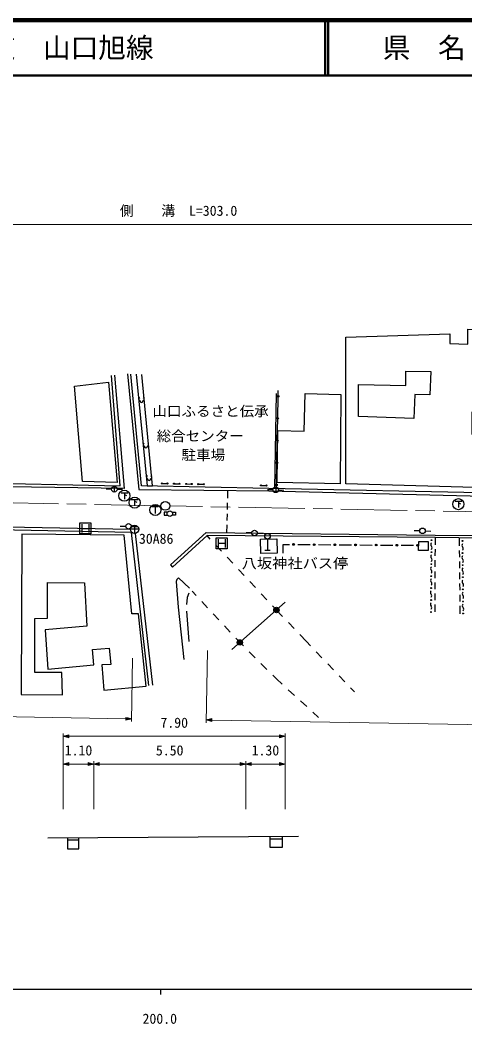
# Model space of a CAD drawing. Units: millimetres, scale not verified. Extents: x 40000 to 680000, y 20000 to 380000.
# Drawn here: x 242596 to 322990, y 198715 to 380000 of the extents above; entities that cross this region are included whole.
import ezdxf
from ezdxf.enums import TextEntityAlignment as Align

# ---------------------------------------------------------------- set-up
doc = ezdxf.new("R2010")
doc.units = ezdxf.units.MM
doc.header["$LTSCALE"] = 1000
doc.linetypes.add('CHAIN', pattern=[18.5, 12, -1.5, 3.5, -1.5])
for name, color, linetype, lineweight in [('M-BGD', 7, 'Continuous', 25), ('M-BGD-EXST', 7, 'Continuous', 25), ('M-BMK', 2, 'CHAIN', 13), ('M-BMK-SRVR', 3, 'Continuous', 25), ('M-STR-HTXT', 7, 'Continuous', 13), ('M-STR-STRC', 7, 'Continuous', 25), ('M-TTL', 2, 'Continuous', 140), ('M-TTL-BAND', 7, 'Continuous', 25), ('M-TTL-LINE', 7, 'Continuous', 50)]:
    doc.layers.add(name, color=color, linetype=linetype, lineweight=lineweight)
doc.layers.add('M-TTL-TXT', color=7, linetype='Continuous')
doc.styles.add('ＭＳ ゴシック', font='')
doc.styles.get('ＭＳ ゴシック').set_extended_font_data('MS Gothic')

msp = doc.modelspace()

# ---------------------------------------------------------------- linework, layer by layer
at = {"layer": 'M-BGD'}
for p, q in [((263591, 316030), (265553, 295879)), ((266559, 295859), (264597, 316010)), ((288627, 295411), (288935, 312539)), ((289157, 308202), (289224, 311902)), ((289229, 312202), (289245, 313099)), ((289085, 304203), (289152, 307902)), ((289013, 300204), (289080, 303903)), ((288941, 296204), (289008, 299904)), ((259632, 295770), (259632, 294770)), ((265553, 295879), (266559, 295859)), ((268310, 296323), (269110, 296307)), ((270510, 296279), (271310, 296262)), ((272709, 296234), (273509, 296218)), ((274909, 296190), (275709, 296173)), ((286236, 295960), (287036, 295944)), ((288790, 295672), (288790, 294672)), ((288927, 295404), (288936, 295904)), ((259132, 295272), (258132, 295276)), ((260132, 295270), (261132, 295270)), ((280101, 295051), (280069, 293639)), ((288290, 295166), (287290, 295154)), ((289289, 295158), (290289, 295131)), ((280051, 292840), (280024, 291640)), ((280006, 290840), (279979, 289640)), ((261703, 288563), (260704, 288542)), ((262703, 288567), (263703, 288553)), ((279961, 288841), (279930, 287429)), ((263368, 287299), (266507, 259896)), ((276976, 286286), (276387, 286917)), ((284456, 287373), (283456, 287385)), ((285456, 287361), (286455, 287349)), ((314827, 287768), (313827, 287768)), ((315826, 287752), (316826, 287720)), ((317593, 286533), (317587, 285239)), ((321955, 286477), (321970, 285028)), ((279021, 284091), (277999, 285188)), ((286070, 286283), (289026, 286313)), ((286096, 283681), (286070, 286283)), ((287304, 286287), (287304, 284287)), ((289026, 286313), (289052, 283711)), ((290154, 283750), (290154, 285313)), ((290154, 285313), (291272, 285306)), ((292772, 285295), (295007, 285280)), ((296507, 285270), (298741, 285255)), ((300241, 285244), (302476, 285229)), ((303976, 285219), (306211, 285203)), ((307711, 285193), (309945, 285178)), ((311445, 285168), (313680, 285152)), ((281067, 281897), (280044, 282994)), ((289052, 283711), (286096, 283681)), ((286804, 284287), (287804, 284287)), ((317584, 284439), (317578, 283239)), ((321977, 284228), (321989, 283028)), ((269756, 281618), (270137, 281224)), ((317575, 282439), (317570, 281239)), ((321997, 282228), (322009, 281028)), ((283113, 279702), (282090, 280800)), ((317566, 280439), (317561, 279239)), ((322017, 280229), (322028, 279029)), ((285158, 277508), (284136, 278605)), ((317557, 278439), (317552, 277239)), ((322036, 278229), (322048, 277029)), ((273691, 276849), (274413, 276073)), ((287204, 275314), (286181, 276411)), ((317548, 276439), (317543, 275240)), ((322056, 276229), (322068, 275029)), ((275436, 274976), (276459, 273879)), ((290517, 274869), (280873, 266330)), ((288816, 273585), (288227, 274216)), ((317540, 274440), (317534, 273146)), ((322076, 274229), (322090, 272780)), ((272695, 273276), (273119, 267773)), ((277481, 272781), (278504, 271684)), ((290045, 272294), (288816, 273585)), ((279526, 270586), (280549, 269489)), ((292115, 270123), (291080, 271209)), ((281572, 268391), (282294, 267616)), ((294380, 267747), (293150, 269037)), ((282294, 267616), (282948, 266965)), ((295084, 267009), (294380, 267747)), ((284011, 265906), (285073, 264848)), ((297155, 264839), (296120, 265924)), ((286136, 263789), (287199, 262731)), ((299227, 262669), (298191, 263754)), ((288262, 261672), (288915, 261021)), ((301298, 260498), (300262, 261584)), ((288915, 261021), (289962, 260065)), ((303037, 258676), (302333, 259413)), ((291070, 259054), (292178, 258043)), ((293286, 257032), (294394, 256021)), ((295502, 255009), (296549, 254054)), ((247633, 232335), (292914, 232646)), ((290018, 232055), (287742, 232055)), ((253230, 231890), (251141, 231890))]:
    msp.add_line(p, q, dxfattribs=at)
for points in [[(329927, 321295), (329507, 309005), (324257, 309175), (324257, 305195), (329168, 305026), (328914, 295459), (301482, 296221), (301482, 322721), (320278, 323314), (320278, 321621), (323495, 321451), (323495, 324161), (326205, 324076), (326202, 321311)], [(303768, 308413), (303768, 314170), (312319, 314001), (312319, 316625), (316807, 316541), (316637, 312307), (313928, 312392), (313759, 308074)], [(252460, 313916), (258556, 314593), (260165, 296475), (253899, 296644)], [(294116, 312561), (300551, 312392), (300466, 296221), (289036, 296475), (289205, 305873), (293947, 305788)], [(245263, 271921), (247549, 272006), (247549, 278441), (254238, 278356), (254661, 270567), (247126, 269889), (247634, 262777), (255931, 263539), (255677, 266333), (258725, 266587), (258979, 263624), (257371, 263539), (257709, 258967), (265414, 259729), (263975, 272768), (262789, 272768), (261435, 286992), (242893, 287161), (242808, 258205), (250259, 258121), (250174, 262185), (245263, 262185)], [(314630, 285838), (316374, 285809), (316346, 284197), (314602, 284227)]]:
    msp.add_lwpolyline(points, close=True, dxfattribs=at)
for points in [[(259657, 315863), (261399, 295414), (232061, 295850), (184640, 296981), (152982, 297690), (153026, 298355)], [(153026, 298355), (184678, 297732), (232132, 296502), (260673, 295882), (259139, 315841)], [(262041, 316122), (264085, 295216), (287536, 294974), (328727, 293940), (354591, 293423), (422430, 292107), (428372, 298758), (428460, 317055)], [(427945, 317093), (427742, 298836), (422220, 292719), (354599, 293971), (328694, 294569), (287525, 295434), (264546, 295899), (262584, 316052)], [(150628, 290342), (167158, 290047), (211364, 289005), (262532, 288058)], [(265871, 259837), (262738, 287490), (211334, 288495), (167099, 289603), (150623, 289905)], [(269756, 281618), (276224, 287474), (317601, 286965), (347394, 286799), (348931, 288262), (384276, 287516), (399721, 287247), (401229, 285848), (423105, 285580)], [(422683, 285032), (400881, 285341), (399275, 286848), (384264, 287050), (349340, 287730), (347537, 286149), (317593, 286533), (276387, 286917), (270137, 281224)], [(273208, 277436), (271256, 279287), (270917, 278949), (270833, 278610), (271171, 273953), (272187, 264555)], [(273119, 276493), (272780, 275731), (272695, 274461)], [(251141, 232359), (251141, 230353), (253230, 230353), (253230, 232374)], [(287742, 232610), (287742, 230650), (290018, 230650), (290018, 232626)]]:
    msp.add_lwpolyline(points, dxfattribs=at)
for centre, radius in [((289227, 312052), 150), ((289155, 308052), 150), ((289082, 304053), 150), ((289010, 300054), 150), ((259632, 295270), 500), ((268210, 296325), 100), ((269210, 296305), 100), ((270410, 296281), 100), ((271410, 296260), 100), ((272609, 296236), 100), ((273609, 296216), 100), ((274809, 296192), 100), ((275809, 296171), 100), ((286136, 295962), 100), ((287136, 295942), 100), ((288790, 295172), 500), ((288938, 296054), 150), ((262203, 288574), 500), ((315327, 287768), 500), ((284956, 287367), 500), ((287304, 286787), 500), ((292022, 285301), 150), ((292022, 285301), 120), ((292022, 285301), 100), ((292022, 285301), 100), ((292022, 285301), 100), ((292022, 285301), 100), ((295757, 285275), 150), ((295757, 285275), 120), ((295757, 285275), 100), ((295757, 285275), 100), ((295757, 285275), 100), ((295757, 285275), 100), ((299491, 285249), 150), ((299491, 285249), 120), ((299491, 285249), 100), ((299491, 285249), 100), ((299491, 285249), 100), ((299491, 285249), 100), ((303226, 285224), 150), ((303226, 285224), 120), ((303226, 285224), 100), ((303226, 285224), 100), ((303226, 285224), 100), ((303226, 285224), 100), ((306961, 285198), 150), ((306961, 285198), 120), ((306961, 285198), 100), ((306961, 285198), 100), ((306961, 285198), 100), ((306961, 285198), 100), ((310695, 285173), 150), ((310695, 285173), 120), ((310695, 285173), 100), ((310695, 285173), 100), ((310695, 285173), 100), ((310695, 285173), 100), ((314430, 285147), 150), ((314430, 285147), 120), ((314430, 285147), 100), ((314430, 285147), 100), ((314430, 285147), 100), ((314430, 285147), 100), ((316954, 286082), 75), ((322552, 285934), 75), ((316938, 283917), 75), ((322568, 283750), 75), ((316922, 281753), 75), ((322585, 281566), 75), ((316906, 279588), 75), ((322602, 279381), 75), ((316890, 277424), 75), ((322618, 277197), 75), ((288930, 273464), 486), ((288930, 273464), 378), ((288930, 273464), 298), ((316874, 275259), 75), ((322635, 275013), 75), ((288930, 273464), 205), ((288930, 273464), 87.8), ((316858, 273094), 75), ((322651, 272828), 75), ((282309, 267601), 486), ((282309, 267601), 378), ((282309, 267601), 298), ((282309, 267601), 205), ((282309, 267601), 87.8)]:
    msp.add_circle(centre, radius, dxfattribs=at)
for centre, radius, start, end in [((264337, 311513), 299, 113.44836, 257.2818), ((264538, 311205), 267, 176.52859, 3.47141), ((264739, 311513), 299, 282.7182, 66.55164), ((265137, 303334), 299, 113.44836, 257.2818), ((265337, 303025), 267, 176.52859, 3.47141), ((265538, 303334), 299, 282.7182, 66.55164), ((265721, 297420), 299, 113.44836, 257.2818), ((266123, 297420), 299, 282.7182, 66.55164), ((265922, 297111), 267, 176.52859, 3.47141), ((317225, 285289), 402, 133.10796, 226.04444), ((316667, 284711), 402, 313.10796, 46.04444), ((322846, 285140), 413, 134.66096, 226.2113), ((322274, 284544), 413, 314.66096, 46.2113), ((317209, 283124), 402, 133.10796, 226.04444), ((316651, 282546), 402, 313.10796, 46.04444), ((322862, 282956), 413, 134.66096, 226.2113), ((317193, 280960), 402, 133.10796, 226.04444), ((322879, 280772), 413, 134.66096, 226.2113), ((322291, 282359), 413, 314.66096, 46.2113), ((316635, 280381), 402, 313.10796, 46.04444), ((322307, 280175), 413, 314.66096, 46.2113), ((317177, 278795), 402, 133.10796, 226.04444), ((316619, 278217), 402, 313.10796, 46.04444), ((322896, 278587), 413, 134.66096, 226.2113), ((322324, 277991), 413, 314.66096, 46.2113), ((317161, 276630), 402, 133.10796, 226.04444), ((316603, 276052), 402, 313.10796, 46.04444), ((322912, 276403), 413, 134.66096, 226.2113), ((322341, 275806), 413, 314.66096, 46.2113), ((317145, 274466), 402, 133.10796, 226.04444), ((316587, 273887), 402, 313.10796, 46.04444), ((322929, 274219), 413, 134.66096, 226.2113), ((322357, 273622), 413, 314.66096, 46.2113)]:
    msp.add_arc(centre, radius, start, end, dxfattribs=at)
at = {"layer": 'M-BGD-EXST'}
for p, q in [((260842, 294645), (262042, 294645)), ((261442, 294645), (261442, 293495)), ((261442, 294345), (261842, 294145)), ((262704, 293414), (263904, 293414)), ((263304, 293414), (263304, 292264)), ((263304, 293114), (263704, 292914)), ((266479, 292134), (267579, 292134)), ((267029, 292134), (267029, 290884)), ((321200, 293128), (322400, 293128)), ((321800, 293128), (321800, 291978)), ((321800, 292828), (322200, 292628)), ((269223, 291119), (268656, 291119)), ((268656, 291119), (268656, 290619)), ((268656, 290619), (269223, 290619)), ((270089, 291119), (270656, 291119)), ((270656, 290619), (270089, 290619)), ((270656, 291119), (270656, 290619))]:
    msp.add_line(p, q, dxfattribs=at)
for centre, radius in [((261442, 294095), 1000), ((263304, 292864), 1000), ((267029, 291534), 1000), ((321800, 292578), 1000), ((269656, 290869), 500)]:
    msp.add_circle(centre, radius, dxfattribs=at)
at = {"layer": 'M-BMK'}
for p, q in [((268037, 292285), (169827, 294281)), ((368057, 290424), (269636, 292253))]:
    msp.add_line(p, q, dxfattribs=at)
at = {"layer": 'M-BMK-SRVR'}
for p, q in [((263282, 288794), (263282, 287294)), ((264032, 288044), (262532, 288044))]:
    msp.add_line(p, q, dxfattribs=at)
for centre, radius in [((268836, 292268), 800), ((263282, 288044), 750)]:
    msp.add_circle(centre, radius, dxfattribs=at)
at = {"layer": 'M-STR-HTXT'}
for p, q in [((121231, 343107), (421251, 343107)), ((262924, 264782), (262721, 253305)), ((276466, 266147), (276232, 253118)), ((69403, 257221), (261730, 253823)), ((261735, 254073), (261726, 253573)), ((262730, 253805), (261726, 253573)), ((262730, 253805), (261730, 253823)), ((261731, 253873), (262531, 253859)), ((262332, 253912), (261732, 253923)), ((261733, 253973), (262133, 253966)), ((261934, 254019), (261734, 254023)), ((262730, 253805), (261735, 254073)), ((276241, 253618), (277246, 253850)), ((277045, 253804), (277245, 253800)), ((277237, 253350), (277246, 253850)), ((261927, 253619), (261727, 253623)), ((262328, 253712), (261728, 253723)), ((261728, 253673), (262128, 253666)), ((261729, 253773), (262529, 253759)), ((276241, 253618), (277241, 253600)), ((276241, 253618), (277237, 253350)), ((277240, 253550), (276440, 253565)), ((277242, 253650), (276442, 253665)), ((276639, 253511), (277239, 253500)), ((276643, 253711), (277243, 253700)), ((277238, 253450), (276839, 253457)), ((277244, 253750), (276844, 253757)), ((277038, 253404), (277238, 253400)), ((277241, 253600), (421613, 251008)), ((250409, 237488), (250409, 251152)), ((250409, 250652), (251409, 250902)), ((250409, 250652), (251409, 250652)), ((250409, 250652), (251409, 250402)), ((251409, 250702), (250609, 250702)), ((251409, 250602), (250609, 250602)), ((250809, 250752), (251409, 250752)), ((250809, 250552), (251409, 250552)), ((251409, 250802), (251009, 250802)), ((251409, 250502), (251009, 250502)), ((251209, 250852), (251409, 250852)), ((251209, 250452), (251409, 250452)), ((251409, 250402), (251409, 250902)), ((251409, 250652), (255899, 250652)), ((255899, 250652), (283367, 250652)), ((283367, 250652), (289506, 250652)), ((289506, 250902), (289506, 250402)), ((290506, 250652), (289506, 250902)), ((289706, 250852), (289506, 250852)), ((289506, 250802), (289906, 250802)), ((290106, 250752), (289506, 250752)), ((289506, 250702), (290306, 250702)), ((290506, 250652), (289506, 250652)), ((290506, 250652), (289506, 250402)), ((289506, 250602), (290306, 250602)), ((290106, 250552), (289506, 250552)), ((289506, 250502), (289906, 250502)), ((289706, 250452), (289506, 250452)), ((290506, 237488), (290506, 251152)), ((250409, 245652), (251409, 245902)), ((250409, 245652), (251409, 245652)), ((250409, 245652), (251409, 245402)), ((251409, 245702), (250609, 245702)), ((251409, 245602), (250609, 245602)), ((250809, 245752), (251409, 245752)), ((250809, 245552), (251409, 245552)), ((251409, 245802), (251009, 245802)), ((251409, 245502), (251009, 245502)), ((251209, 245852), (251409, 245852)), ((251209, 245452), (251409, 245452)), ((251409, 245402), (251409, 245902)), ((251409, 245652), (254899, 245652)), ((254899, 245902), (254899, 245402)), ((255899, 245652), (254899, 245902)), ((255099, 245852), (254899, 245852)), ((254899, 245802), (255299, 245802)), ((255499, 245752), (254899, 245752)), ((254899, 245702), (255699, 245702)), ((255899, 245652), (254899, 245652)), ((255899, 245652), (254899, 245402)), ((254899, 245602), (255699, 245602)), ((255499, 245552), (254899, 245552)), ((254899, 245502), (255299, 245502)), ((255099, 245452), (254899, 245452)), ((255899, 237488), (255899, 246152)), ((255899, 245652), (256899, 245902)), ((255899, 245652), (256899, 245652)), ((255899, 245652), (256899, 245402)), ((256899, 245702), (256099, 245702)), ((256899, 245602), (256099, 245602)), ((256299, 245752), (256899, 245752)), ((256299, 245552), (256899, 245552)), ((256899, 245802), (256499, 245802)), ((256899, 245502), (256499, 245502)), ((256699, 245852), (256899, 245852)), ((256699, 245452), (256899, 245452)), ((256899, 245402), (256899, 245902)), ((256899, 245652), (282367, 245652)), ((282367, 245902), (282367, 245402)), ((283367, 245652), (282367, 245902)), ((282567, 245852), (282367, 245852)), ((282367, 245802), (282767, 245802)), ((282967, 245752), (282367, 245752)), ((282367, 245702), (283167, 245702)), ((283367, 245652), (282367, 245652)), ((283367, 245652), (282367, 245402)), ((282367, 245602), (283167, 245602)), ((282967, 245552), (282367, 245552)), ((282367, 245502), (282767, 245502)), ((282567, 245452), (282367, 245452)), ((283367, 237488), (283367, 246152)), ((283367, 245652), (284367, 245902)), ((283367, 245652), (284367, 245652)), ((283367, 245652), (284367, 245402)), ((284367, 245702), (283567, 245702)), ((284367, 245602), (283567, 245602)), ((283767, 245752), (284367, 245752)), ((283767, 245552), (284367, 245552)), ((284367, 245802), (283967, 245802)), ((284367, 245502), (283967, 245502)), ((284167, 245852), (284367, 245852)), ((284167, 245452), (284367, 245452)), ((284367, 245402), (284367, 245902)), ((284367, 245652), (289506, 245652)), ((289506, 245902), (289506, 245402)), ((290506, 245652), (289506, 245902)), ((289706, 245852), (289506, 245852)), ((289506, 245802), (289906, 245802)), ((290106, 245752), (289506, 245752)), ((289506, 245702), (290306, 245702)), ((290506, 245652), (289506, 245652)), ((290506, 245652), (289506, 245402)), ((289506, 245602), (290306, 245602)), ((290106, 245552), (289506, 245552)), ((289506, 245502), (289906, 245502)), ((289706, 245452), (289506, 245452))]:
    msp.add_line(p, q, dxfattribs=at)
at = {"layer": 'M-STR-STRC'}
for p, q in [((253391, 287208), (253391, 289208)), ((253391, 289208), (255391, 289208)), ((253766, 288958), (253766, 287458)), ((255016, 288958), (255016, 287458)), ((255391, 289208), (255391, 287208)), ((255391, 287208), (253391, 287208)), ((253766, 288208), (255016, 288208)), ((278015, 284515), (278015, 286515)), ((278015, 286515), (280015, 286515)), ((280015, 286515), (280015, 284515)), ((278390, 286265), (278390, 284765)), ((278390, 285515), (279640, 285515)), ((279640, 286265), (279640, 284765)), ((280015, 284515), (278015, 284515))]:
    msp.add_line(p, q, dxfattribs=at)
at = {"layer": 'M-TTL'}
msp.add_line((680000, 380000), (40000, 380000), dxfattribs=at)
at = {"layer": 'M-TTL-BAND'}
for p, q in [((40000, 205000), (579000, 205000)), ((268000, 205000), (268000, 204000))]:
    msp.add_line(p, q, dxfattribs=at)
at = {"layer": 'M-TTL-LINE'}
for p, q in [((297750, 380000), (297750, 370000)), ((298250, 380000), (298250, 370000)), ((40000, 370000), (680000, 370000))]:
    msp.add_line(p, q, dxfattribs=at)

# ---------------------------------------------------------------- texts
at = {"layer": 'M-BGD', "style": 'ＭＳ ゴシック'}
for s, width, p in [('山口ふるさと伝承', 1.05, (277021, 307903)), ('総合センター', 1.05, (275147, 303422)), ('駐車場', 1.05, (275717, 300000)), ('八坂神社バス停', 1.1, (292282, 280431))]:
    msp.add_text(s, height=1833, dxfattribs=dict(at, width=width)).set_placement(p, align=Align.BOTTOM_CENTER)
at = {"layer": 'M-BMK-SRVR', "style": 'ＭＳ ゴシック'}
msp.add_text('30A86', height=1833, dxfattribs=at).set_placement((264076, 284877), align=Align.BOTTOM_LEFT)
at = {"layer": 'M-STR-HTXT', "style": 'ＭＳ ゴシック'}
for s, p in [('側\u3000\u3000溝  L=303.0', (271241, 344107)), ('7.90', (270457, 251652)), ('1.10', (253154, 246652)), ('5.50', (269633, 246652)), ('1.30', (286937, 246652))]:
    msp.add_text(s, height=1833, dxfattribs=at).set_placement(p, align=Align.BOTTOM_CENTER)
at = {"layer": 'M-TTL-BAND', "style": 'ＭＳ ゴシック'}
msp.add_text('200.0', height=1833, dxfattribs=at).set_placement((267844, 198195), align=Align.BOTTOM_CENTER)
at = {"layer": 'M-TTL-TXT', "style": 'ＭＳ ゴシック'}
msp.add_text('主要地方道\u3000山口旭線', height=3666, dxfattribs=at).set_placement((216734, 375000), align=Align.MIDDLE_LEFT)
msp.add_text('県\u3000名', height=3666, dxfattribs=at).set_placement((315625, 375000), align=Align.MIDDLE_CENTER)

doc.saveas('drawing.dxf')
